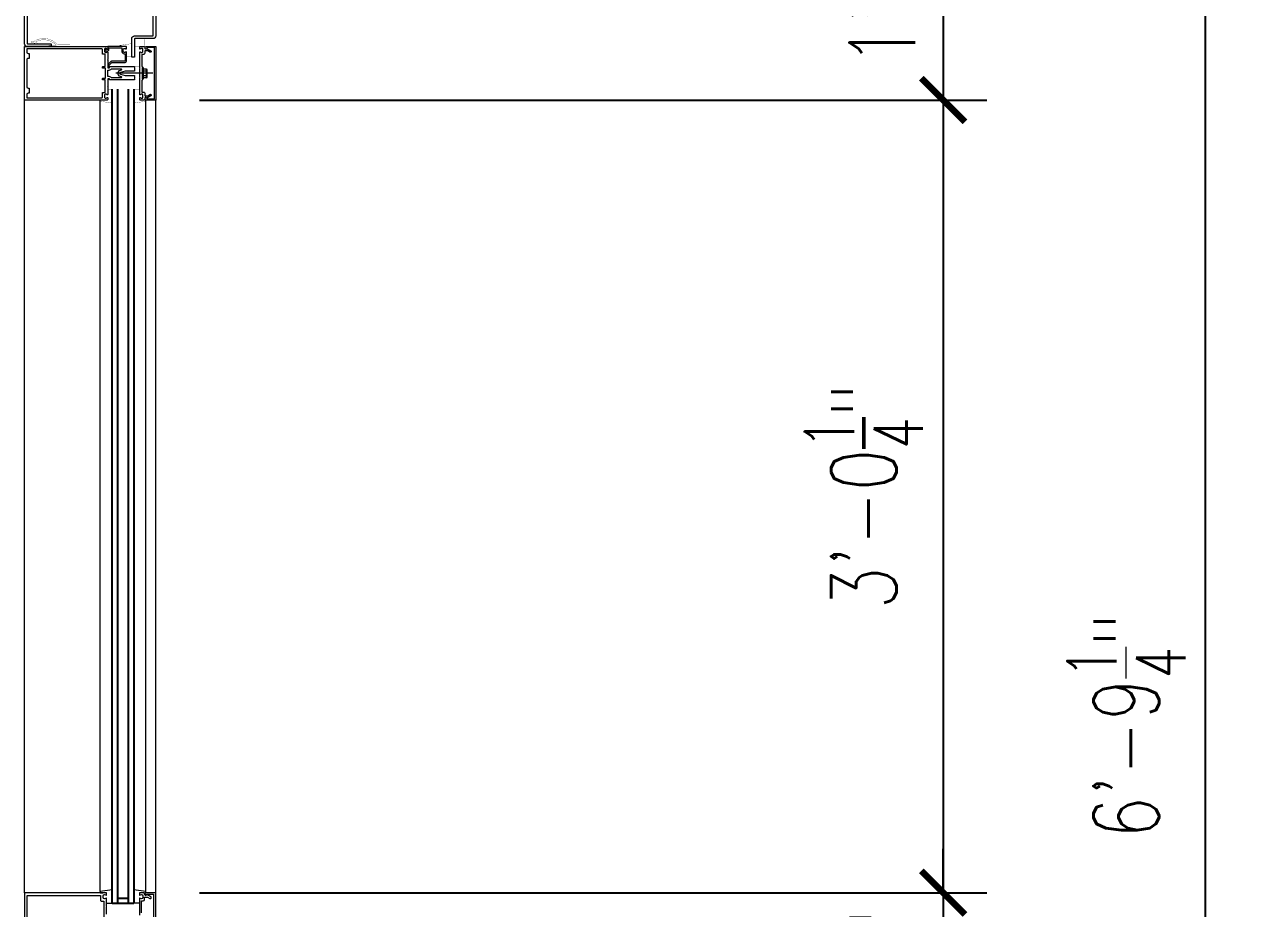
# Model space of a CAD drawing. Header units: inches. Extents: x 3850 to 5846, y -3 to 909.
# Drawn here: x 5740.9 to 5797.1, y 761.3 to 801.7 of the extents above; entities that cross this region are included whole.
import ezdxf

# ---------------------------------------------------------------- set-up
doc = ezdxf.new("R2010")
doc.units = ezdxf.units.IN
doc.header["$LTSCALE"] = 0.5
doc.header["$MEASUREMENT"] = 0
doc.layers.get('0').update_dxf_attribs({"lineweight": 18})
doc.layers.get('Defpoints').update_dxf_attribs({"color": 140, "lineweight": 18})
for name, color, linetype, lineweight in [('A-Anno-Dims', 211, 'Continuous', 18), ('A-Detl-Fine', 90, 'Continuous', 18), ('A-Detl-Medm', 31, 'Continuous', 25), ('A-Detl-Thin', 150, 'Continuous', 18), ('A-Detl-Wide', 213, 'Continuous', 50)]:
    doc.layers.add(name, color=color, linetype=linetype, lineweight=lineweight)
doc.styles.add('Arch-Dim', font='romans.shx', dxfattribs={"width": 0.75})
doc.dimstyles.new('Aec-Arch-I-96', dxfattribs={"dimscale": 96, "dimtxt": 0.09375, "dimasz": 0.0625, "dimexe": 0.0625, "dimexo": 0.0625, "dimgap": 0.03125, "dimtad": 1, "dimdec": 4, "dimzin": 3, "dimdsep": 46, "dimlunit": 4, "dimtxsty": 'Arch-Dim', "dimblk": 'ARCHTICK', "dimcen": 0.09375, "dimazin": 2, "dimtfac": 0.75, "dimtdec": 4, "dimtix": 1, "dimtmove": 2, "dimatfit": 2, "dimfxl": 1, "dimtolj": 1, "dimtzin": 0, "dimarcsym": 0})

# ---------------------------------------------------------------- blocks, each defined once
blk = doc.blocks.new('_ArchTick')
at = {"color": 0, "linetype": 'ByBlock', "const_width": 0.15}
blk.add_lwpolyline([(-0.5, -0.5), (0.5, 0.5)], dxfattribs=at)
blk = doc.blocks.new('*D240')
at = {"layer": 'A-Anno-Dims', "color": 0, "lineweight": -2, "transparency": 16777216}
for p, q in [((5748.92, 810.25), (5796.92, 810.25)), ((5794.92, 729.004), (5794.92, 810.25)), ((5748.92, 729.004), (5796.92, 729.004))]:
    blk.add_line(p, q, dxfattribs=at)
at = {"layer": 'Defpoints', "color": 0, "transparency": 16777216}
for p in [(5746.92, 810.25), (5794.92, 810.25), (5746.92, 729.004)]:
    blk.add_point(p, dxfattribs=at)
at = {"layer": 'A-Anno-Dims', "color": 0, "lineweight": -2, "transparency": 16777216, "xscale": 2, "yscale": 2, "zscale": 2}
for p, rotation in [((5794.92, 810.25), 90), ((5794.92, 729.004), 270)]:
    blk.add_blockref('_ArchTick', p, dxfattribs=dict(at, rotation=rotation))
at = {"layer": 'A-Anno-Dims', "color": 0, "transparency": 16777216, "insert": (5791.295, 769.627), "char_height": 3, "attachment_point": 5, "rotation": 90, "style": 'Arch-Dim'}
blk.add_mtext('\\A1;6\'-9{\\H0.750000x;\\S1/4;}"', dxfattribs=at)
blk = doc.blocks.new('*D241')
at = {"layer": 'A-Anno-Dims', "color": 0, "lineweight": -2, "transparency": 16777216}
for p, q in [((5748.92, 810.25), (5808.921, 810.25)), ((5806.921, 57), (5806.921, 810.25)), ((5748.92, 57), (5808.921, 57))]:
    blk.add_line(p, q, dxfattribs=at)
at = {"layer": 'Defpoints', "color": 0, "transparency": 16777216}
for p in [(5746.92, 810.25), (5806.921, 810.25), (5746.92, 57)]:
    blk.add_point(p, dxfattribs=at)
at = {"layer": 'A-Anno-Dims', "color": 0, "lineweight": -2, "transparency": 16777216, "xscale": 2, "yscale": 2, "zscale": 2}
for p, rotation in [((5806.921, 810.25), 90), ((5806.921, 57), 270)]:
    blk.add_blockref('_ArchTick', p, dxfattribs=dict(at, rotation=rotation))
at = {"layer": 'A-Anno-Dims', "color": 0, "transparency": 16777216, "insert": (5803.296, 433.625), "char_height": 3, "attachment_point": 5, "rotation": 90, "style": 'Arch-Dim'}
blk.add_mtext('\\A1;62\'-9{\\H0.750000x;\\S1/4;}"', dxfattribs=at)
blk = doc.blocks.new('*D242')
at = {"layer": 'A-Detl-Wide', "color": 0, "lineweight": -2, "transparency": 16777216}
for p, q in [((5748.92, 810.25), (5784.92, 810.25)), ((5782.92, 810.25), (5782.92, 798.25)), ((5748.92, 798.25), (5784.92, 798.25))]:
    blk.add_line(p, q, dxfattribs=at)
at = {"layer": 'Defpoints', "color": 0, "transparency": 16777216}
for p in [(5746.92, 810.25), (5746.92, 798.25), (5782.92, 798.25)]:
    blk.add_point(p, dxfattribs=at)
at = {"layer": 'A-Detl-Wide', "color": 0, "lineweight": -2, "transparency": 16777216, "xscale": 2, "yscale": 2, "zscale": 2}
for p, rotation in [((5782.92, 810.25), 90), ((5782.92, 798.25), 270)]:
    blk.add_blockref('_ArchTick', p, dxfattribs=dict(at, rotation=rotation))
at = {"layer": 'A-Detl-Wide', "color": 0, "transparency": 16777216, "insert": (5780.134, 804.25), "char_height": 3, "attachment_point": 5, "rotation": 90, "style": 'Arch-Dim'}
blk.add_mtext('\\A1;1\'-0"', dxfattribs=at)
blk = doc.blocks.new('*D243')
at = {"layer": 'A-Detl-Wide', "color": 0, "lineweight": -2, "transparency": 16777216}
for p, q in [((5748.92, 798.25), (5784.92, 798.25)), ((5782.92, 798.25), (5782.92, 762)), ((5748.92, 762), (5784.92, 762))]:
    blk.add_line(p, q, dxfattribs=at)
at = {"layer": 'Defpoints', "color": 0, "transparency": 16777216}
for p in [(5746.92, 798.25), (5746.92, 762), (5782.92, 762)]:
    blk.add_point(p, dxfattribs=at)
at = {"layer": 'A-Detl-Wide', "color": 0, "lineweight": -2, "transparency": 16777216, "xscale": 2, "yscale": 2, "zscale": 2}
for p, rotation in [((5782.92, 798.25), 90), ((5782.92, 762), 270)]:
    blk.add_blockref('_ArchTick', p, dxfattribs=dict(at, rotation=rotation))
at = {"layer": 'A-Detl-Wide', "color": 0, "transparency": 16777216, "insert": (5779.295, 780.125), "char_height": 3, "attachment_point": 5, "rotation": 90, "style": 'Arch-Dim'}
blk.add_mtext('\\A1;3\'-0{\\H0.750000x;\\S1/4;}"', dxfattribs=at)
blk = doc.blocks.new('*D244')
at = {"layer": 'A-Detl-Wide', "color": 0, "lineweight": -2, "transparency": 16777216}
for p, q in [((5782.92, 762), (5782.92, 764)), ((5748.92, 762), (5784.92, 762)), ((5782.92, 762), (5782.92, 757)), ((5748.92, 757), (5784.92, 757)), ((5782.92, 757), (5782.92, 755))]:
    blk.add_line(p, q, dxfattribs=at)
at = {"layer": 'Defpoints', "color": 0, "transparency": 16777216}
for p in [(5746.92, 762), (5746.92, 757), (5782.92, 757)]:
    blk.add_point(p, dxfattribs=at)
at = {"layer": 'A-Detl-Wide', "color": 0, "lineweight": -2, "transparency": 16777216, "xscale": 2, "yscale": 2, "zscale": 2}
for p, rotation in [((5782.92, 762), 270), ((5782.92, 757), 90)]:
    blk.add_blockref('_ArchTick', p, dxfattribs=dict(at, rotation=rotation))
at = {"layer": 'A-Detl-Wide', "color": 0, "transparency": 16777216, "insert": (5780.134, 759.5), "char_height": 3, "attachment_point": 5, "rotation": 90, "style": 'Arch-Dim'}
blk.add_mtext('\\A1;5"', dxfattribs=at)

msp = doc.modelspace()

# ---------------------------------------------------------------- linework, layer by layer
at = {"layer": 'A-Detl-Fine'}
for p, q in [((5745.29302, 800.75205), (5745.29302, 800.69341)), ((5746.35572, 799.71471), (5746.31572, 799.71471)), ((5746.31572, 799.21471), (5746.31572, 799.71471)), ((5746.35572, 799.21471), (5746.35572, 799.71471)), ((5746.4954, 799.66763), (5746.35572, 799.66763)), ((5746.4954, 799.56617), (5746.35572, 799.56617)), ((5746.49933, 799.27812), (5746.49933, 799.65131)), ((5746.51803, 799.65131), (5746.49933, 799.65131)), ((5746.53033, 799.31253), (5746.53033, 799.6169)), ((5746.78144, 799.47152), (5745.08763, 799.47152)), ((5746.35572, 799.21471), (5746.31572, 799.21471)), ((5746.4954, 799.36325), (5746.35572, 799.36325)), ((5746.4954, 799.2618), (5746.35572, 799.2618)), ((5746.51803, 799.27812), (5746.49933, 799.27812)), ((5744.38011, 798.19097), (5744.38011, 798.24998)), ((5744.38011, 762.06037), (5744.38011, 798.19097)), ((5746.45962, 798.18918), (5746.45962, 798.24998)), ((5746.45962, 762.06037), (5746.45962, 798.18918)), ((5746.45962, 762.05998), (5745.91962, 762.13652)), ((5746.45962, 761.99998), (5746.45962, 762.05998)), ((5744.67011, 761.51998), (5744.92011, 761.51998)), ((5746.16962, 761.51998), (5745.91962, 761.51998))]:
    msp.add_line(p, q, dxfattribs=at)
at = {"layer": 'A-Detl-Fine', "const_width": 0.01111}
for points in [[(5741.25198, 800.93988), (5741.2367, 800.93573), (5741.22582, 800.92485), (5741.22167, 800.90958)], [(5741.22167, 800.90958), (5741.22448, 800.89685), (5741.23216, 800.88664), (5741.24357, 800.88045)], [(5741.24356, 800.88045), (5741.50854, 800.81467)], [(5741.25813, 800.93928), (5741.25614, 800.93959), (5741.25405, 800.9398), (5741.25198, 800.93988)], [(5741.33109, 800.92115), (5741.25817, 800.93926)], [(5741.79666, 801.06563), (5741.72636, 801.06234), (5741.65629, 801.0527), (5741.58705, 801.03706), (5741.51928, 801.01573), (5741.45359, 800.98907), (5741.39059, 800.95741), (5741.33091, 800.92108)], [(5741.79666, 801.00504), (5741.71826, 801.00083), (5741.6407, 800.98848), (5741.56486, 800.96841), (5741.49159, 800.94106), (5741.42175, 800.90685)], [(5741.51688, 800.83167), (5741.42269, 800.90694)], [(5741.50854, 800.81469), (5741.50936, 800.81452), (5741.51022, 800.8144), (5741.51107, 800.81435)], [(5741.51107, 800.81435), (5741.51592, 800.81567), (5741.51938, 800.81913), (5741.5207, 800.82398)], [(5741.5207, 800.82398), (5741.52023, 800.82691), (5741.51891, 800.82954), (5741.51687, 800.83165)], [(5742.41018, 800.7926), (5742.36635, 800.83733), (5742.31917, 800.87856), (5742.26897, 800.91612), (5742.21607, 800.94986), (5742.16077, 800.97962), (5742.1034, 801.00524), (5742.04429, 801.02655), (5741.98373, 801.04341), (5741.92207, 801.05565), (5741.8596, 801.0631), (5741.79666, 801.06563)], [(5742.362, 800.7551), (5742.31725, 800.80042), (5742.26892, 800.84165), (5742.21739, 800.87864), (5742.163, 800.91121), (5742.10611, 800.93921), (5742.04708, 800.96248), (5741.98626, 800.98086), (5741.92401, 800.99419), (5741.86069, 801.0023), (5741.79666, 801.00504)], [(5742.3622, 800.75362), (5742.01939, 800.75362)], [(5742.01939, 800.75362), (5742.01939, 800.72332)], [(5742.04969, 800.69304), (5742.03443, 800.69718), (5742.02355, 800.70806), (5742.01941, 800.72332)], [(5742.04969, 800.69304), (5742.99661, 800.69304)], [(5742.99661, 800.79077), (5742.41027, 800.79077)], [(5742.99661, 800.69304), (5742.99661, 800.79077)], [(5745.82072, 800.82685), (5745.29302, 800.75205)], [(5745.29302, 800.69341), (5745.40601, 800.69341)], [(5745.94286, 800.69267), (5746.18718, 800.69267)], [(5746.40817, 801.05846), (5746.39445, 800.99731), (5746.38622, 800.93495), (5746.38348, 800.87198)], [(5746.38348, 800.87198), (5746.38622, 800.80901), (5746.39445, 800.74665), (5746.40817, 800.6855)], [(5745.57641, 800.22435), (5745.82072, 800.22435)], [(5746.18718, 800.34085), (5745.94286, 800.34085)], [(5746.18693, 799.77739), (5745.94264, 799.77739)], [(5745.94264, 799.16565), (5746.18693, 799.16565)], [(5744.72135, 798.71867), (5744.96566, 798.71867)], [(5746.18671, 798.71867), (5745.94239, 798.71867)], [(5744.90781, 798.11619), (5744.38011, 798.19097)], [(5745.93191, 798.1144), (5746.45962, 798.18918)]]:
    msp.add_lwpolyline(points, dxfattribs=at)
at = {"layer": 'A-Detl-Fine', "linetype": 'Continuous', "const_width": 0.01111}
for points in [[(5745.94264, 799.77739), (5745.94264, 799.7163)], [(5745.94264, 799.22672), (5745.94264, 799.16565)]]:
    msp.add_lwpolyline(points, dxfattribs=at)
at = {"layer": 'A-Detl-Fine'}
msp.add_lwpolyline([(5744.92011, 762.13652), (5744.38011, 762.05998), (5744.38011, 761.99998), (5744.49574, 761.99998)], dxfattribs=at)
for centre, radius, start, end in [((5746.47602, 799.6169), 0.05431, 290.9107, 69.0893), ((5746.36548, 799.46471), 0.16485, 322.0123, 37.9877), ((5746.47602, 799.31253), 0.05431, 290.9107, 69.0893)]:
    msp.add_arc(centre, radius, start, end, dxfattribs=at)
at = {"layer": 'A-Detl-Medm', "linetype": 'Continuous'}
for p, q in [((5744.91986, 761.49959), (5744.91986, 798.73859)), ((5745.16986, 798.73859), (5745.16986, 761.49959)), ((5745.66986, 761.49959), (5745.66986, 798.73859)), ((5745.91986, 798.73859), (5745.91986, 761.49959)), ((5745.16986, 761.49959), (5744.91986, 761.49959)), ((5745.16986, 761.74959), (5745.66986, 761.74959)), ((5745.66986, 761.49959), (5745.16986, 761.49959)), ((5745.91986, 761.49959), (5745.66986, 761.49959))]:
    msp.add_line(p, q, dxfattribs=at)
at = {"layer": 'A-Detl-Medm', "linetype": 'Continuous', "const_width": 0.01111}
for points in [[(5744.96542, 798.73859), (5745.94264, 798.73859)], [(5745.20971, 798.4943), (5745.69832, 798.4943)]]:
    msp.add_lwpolyline(points, dxfattribs=at)
at = {"layer": 'A-Detl-Thin'}
for p, q in [((5740.92001, 798.24998), (5740.92001, 800.69304)), ((5740.92001, 800.69304), (5744.70157, 800.69304)), ((5744.70157, 800.69304), (5744.70157, 800.693)), ((5744.70157, 800.693), (5744.71142, 800.69034)), ((5744.71142, 800.69034), (5744.71842, 800.68334)), ((5744.7308, 800.69035), (5744.72379, 800.68334)), ((5744.74064, 800.69302), (5744.7308, 800.69035)), ((5745.55664, 800.69304), (5744.74064, 800.69304)), ((5744.74064, 800.69304), (5744.74064, 800.69302)), ((5745.55664, 800.693), (5745.55664, 800.69304)), ((5745.56649, 800.69035), (5745.55664, 800.693)), ((5745.57349, 800.68334), (5745.56649, 800.69035)), ((5746.43539, 800.66397), (5746.45641, 800.68499)), ((5746.45641, 800.68499), (5746.48598, 800.693)), ((5746.48598, 800.693), (5746.48598, 800.69304)), ((5746.48598, 800.69304), (5746.91986, 800.69304)), ((5746.91986, 800.69304), (5746.91986, 798.24998)), ((5744.4475, 800.59531), (5741.01774, 800.59531)), ((5741.01774, 800.59531), (5741.01774, 800.43896)), ((5741.01774, 800.43896), (5741.01778, 800.43896)), ((5741.01778, 800.43896), (5741.02576, 800.40938)), ((5741.02576, 800.12163), (5741.01778, 800.09205)), ((5741.02576, 800.40938), (5741.0468, 800.38834)), ((5741.0468, 800.14267), (5741.02576, 800.12163)), ((5741.0468, 800.38834), (5741.07638, 800.38034)), ((5741.07638, 800.15067), (5741.0468, 800.14267)), ((5741.07638, 800.38034), (5741.07638, 800.38032)), ((5741.07638, 800.38032), (5741.13502, 800.38032)), ((5741.13502, 800.15069), (5741.07638, 800.15069)), ((5741.07638, 800.15069), (5741.07638, 800.15067)), ((5741.13502, 800.38032), (5741.13502, 800.15069)), ((5744.4475, 800.59529), (5744.4475, 800.59531)), ((5744.4623, 800.59129), (5744.4475, 800.59529)), ((5744.47281, 800.58078), (5744.4623, 800.59129)), ((5744.47679, 800.566), (5744.47281, 800.58078)), ((5744.47681, 800.566), (5744.47679, 800.566)), ((5744.47681, 800.36568), (5744.47681, 800.566)), ((5744.47684, 800.36568), (5744.47681, 800.36568)), ((5744.47951, 800.35583), (5744.47684, 800.36568)), ((5744.4865, 800.34883), (5744.47951, 800.35583)), ((5744.49635, 800.34615), (5744.4865, 800.34883)), ((5744.49635, 800.34613), (5744.49635, 800.34615)), ((5744.59896, 800.34613), (5744.49635, 800.34613)), ((5744.57455, 800.56015), (5744.57453, 800.56015)), ((5744.57453, 800.56015), (5744.57453, 800.47414)), ((5744.57453, 800.47414), (5744.57455, 800.47414)), ((5744.5812, 800.5848), (5744.57455, 800.56015)), ((5744.57455, 800.47414), (5744.5812, 800.44948)), ((5744.59873, 800.60234), (5744.5812, 800.5848)), ((5744.5812, 800.44948), (5744.59873, 800.43195)), ((5744.60426, 800.55203), (5744.59403, 800.53079)), ((5744.59403, 800.53079), (5744.60178, 800.50994)), ((5744.62339, 800.609), (5744.59873, 800.60234)), ((5744.59873, 800.43195), (5744.62339, 800.42529)), ((5744.59896, 799.77739), (5744.59896, 800.34613)), ((5744.60178, 800.50994), (5744.62339, 800.50054)), ((5744.64802, 800.58981), (5744.60424, 800.55204)), ((5744.60424, 800.55204), (5744.60426, 800.55203)), ((5744.63366, 800.609), (5744.62339, 800.609)), ((5744.62339, 800.50054), (5744.72112, 800.50054)), ((5744.62339, 800.42529), (5744.63366, 800.42529)), ((5744.63368, 800.60898), (5744.63366, 800.609)), ((5744.63366, 800.4253), (5744.65656, 800.42832)), ((5744.63366, 800.42529), (5744.63366, 800.4253)), ((5744.6566, 800.60595), (5744.63368, 800.60898)), ((5744.64804, 800.58977), (5744.64802, 800.58981)), ((5744.65853, 800.59333), (5744.64804, 800.58977)), ((5744.65656, 800.42832), (5744.67772, 800.43712)), ((5744.67777, 800.59714), (5744.6566, 800.60595)), ((5744.66807, 800.58896), (5744.65853, 800.59333)), ((5744.67223, 800.5787), (5744.66807, 800.58896)), ((5744.67224, 800.5787), (5744.67223, 800.5787)), ((5744.67224, 800.55915), (5744.67224, 800.5787)), ((5744.72112, 800.55915), (5744.67224, 800.55915)), ((5744.67772, 800.43712), (5744.69602, 800.45123)), ((5744.69607, 800.583), (5744.67777, 800.59714)), ((5744.69602, 800.45123), (5744.69607, 800.45123)), ((5744.70666, 800.5787), (5744.69607, 800.58306)), ((5744.69607, 800.58306), (5744.69607, 800.583)), ((5744.69607, 800.45123), (5744.70666, 800.45558)), ((5744.71665, 800.58283), (5744.70666, 800.5787)), ((5744.70666, 800.45558), (5744.71665, 800.45146)), ((5744.72108, 800.59336), (5744.71665, 800.58283)), ((5744.71665, 800.45146), (5744.72108, 800.44092)), ((5744.71842, 800.68334), (5744.72108, 800.67349)), ((5744.72108, 800.67349), (5744.72112, 800.67349)), ((5744.72112, 800.59336), (5744.72108, 800.59336)), ((5744.72108, 800.44092), (5744.72112, 800.44092)), ((5744.72379, 800.68334), (5744.72112, 800.67349)), ((5744.72112, 800.67349), (5744.72112, 800.59336)), ((5744.72112, 800.67349), (5744.72112, 800.55915)), ((5744.72112, 800.50055), (5744.7507, 800.50853)), ((5744.72112, 800.50054), (5744.72112, 800.50055)), ((5744.72112, 800.44092), (5744.72112, 800.09693)), ((5744.7507, 800.50853), (5744.77173, 800.52956)), ((5744.77173, 800.52956), (5744.77972, 800.55913)), ((5744.77972, 800.55913), (5744.77974, 800.55915)), ((5744.77974, 800.55915), (5744.77974, 800.6344)), ((5744.77974, 800.6344), (5745.37096, 800.6344)), ((5745.37096, 800.6344), (5745.37096, 800.47414)), ((5745.37096, 800.47414), (5745.37098, 800.47414)), ((5745.37098, 800.47414), (5745.38563, 800.41989)), ((5745.38563, 800.41989), (5745.4242, 800.38132)), ((5745.4242, 800.38132), (5745.47846, 800.36667)), ((5745.4296, 800.47414), (5745.4296, 800.56015)), ((5745.4296, 800.56015), (5745.42962, 800.56015)), ((5745.42962, 800.47414), (5745.4296, 800.47414)), ((5745.42962, 800.56015), (5745.43629, 800.58479)), ((5745.43629, 800.4495), (5745.42962, 800.47414)), ((5745.43629, 800.58479), (5745.45381, 800.6023)), ((5745.45381, 800.43198), (5745.43629, 800.4495)), ((5745.45381, 800.6023), (5745.47846, 800.60898)), ((5745.47846, 800.4253), (5745.45381, 800.43198)), ((5745.47846, 800.60898), (5745.47846, 800.609)), ((5745.47846, 800.609), (5745.48872, 800.609)), ((5745.47846, 800.42529), (5745.47846, 800.4253)), ((5745.48872, 800.42529), (5745.47846, 800.42529)), ((5745.47846, 800.36667), (5745.47846, 800.36665)), ((5745.47846, 800.36665), (5745.51755, 800.36665)), ((5745.48872, 800.609), (5745.48874, 800.60898)), ((5745.51162, 800.42834), (5745.48872, 800.4253)), ((5745.48872, 800.4253), (5745.48872, 800.42529)), ((5745.48874, 800.60898), (5745.51166, 800.60593)), ((5745.53278, 800.43714), (5745.51162, 800.42834)), ((5745.51166, 800.60593), (5745.53282, 800.59711)), ((5745.51755, 800.36665), (5745.51755, 800.02657)), ((5745.5511, 800.45125), (5745.53278, 800.43714)), ((5745.53282, 800.59711), (5745.55114, 800.583)), ((5745.55114, 800.45123), (5745.5511, 800.45125)), ((5745.55114, 800.583), (5745.55114, 800.58306)), ((5745.55114, 800.58306), (5745.56172, 800.5787)), ((5745.56172, 800.45559), (5745.55114, 800.45123)), ((5745.56172, 800.5787), (5745.57172, 800.58283)), ((5745.57172, 800.45146), (5745.56172, 800.45559)), ((5745.57172, 800.58283), (5745.57614, 800.59336)), ((5745.57614, 800.44092), (5745.57172, 800.45146)), ((5745.57614, 800.67349), (5745.57349, 800.68334)), ((5745.57618, 800.67349), (5745.57614, 800.67349)), ((5745.57614, 800.59336), (5745.57618, 800.59336)), ((5745.57618, 800.44092), (5745.57614, 800.44092)), ((5745.57618, 800.59336), (5745.57618, 800.67349)), ((5745.57618, 800.02657), (5745.57618, 800.44092)), ((5746.42734, 800.61485), (5746.42734, 800.6344)), ((5746.42734, 800.6344), (5746.42738, 800.6344)), ((5746.42738, 800.61485), (5746.42734, 800.61485)), ((5746.42738, 800.6344), (5746.43539, 800.66397)), ((5746.43271, 800.59515), (5746.42738, 800.61485)), ((5746.44672, 800.58114), (5746.43271, 800.59515)), ((5746.46643, 800.5758), (5746.44672, 800.58114)), ((5746.48614, 800.58113), (5746.46643, 800.5758)), ((5746.50015, 800.59514), (5746.48614, 800.58113)), ((5746.50549, 800.61485), (5746.50015, 800.59514)), ((5746.5055, 800.61485), (5746.50549, 800.61485)), ((5746.86122, 800.64418), (5746.5055, 800.64418)), ((5746.5055, 800.64418), (5746.5055, 800.61485)), ((5746.86122, 798.29886), (5746.86122, 800.64418)), ((5741.01778, 800.09205), (5741.01774, 800.09205)), ((5741.01774, 800.09205), (5741.01774, 798.85099)), ((5744.47681, 799.71875), (5744.47681, 799.75784)), ((5744.47681, 799.75784), (5744.47682, 799.75784)), ((5744.47684, 799.71875), (5744.47681, 799.71875)), ((5744.47682, 799.75784), (5744.4795, 799.76769)), ((5744.47951, 799.7089), (5744.47684, 799.71875)), ((5744.4795, 799.76769), (5744.4865, 799.77469)), ((5744.4865, 799.7019), (5744.47951, 799.7089)), ((5744.4865, 799.77469), (5744.49635, 799.77735)), ((5744.49635, 799.69922), (5744.4865, 799.7019)), ((5744.49635, 799.77735), (5744.49635, 799.77739)), ((5744.49635, 799.77739), (5744.59896, 799.77739)), ((5744.49635, 799.69921), (5744.49635, 799.69922)), ((5744.62339, 799.69921), (5744.49635, 799.69921)), ((5744.62339, 799.24382), (5744.62339, 799.69921)), ((5744.72112, 800.09693), (5744.70646, 800.08227)), ((5744.70646, 800.08227), (5744.72112, 800.06762)), ((5744.72112, 800.06762), (5744.72112, 799.72852)), ((5744.72112, 799.72852), (5744.72245, 799.72359)), ((5744.72112, 799.322), (5744.72112, 799.62102)), ((5744.72112, 799.62102), (5744.78561, 799.62102)), ((5744.72245, 799.72359), (5744.72596, 799.72009)), ((5744.72596, 799.72009), (5744.73088, 799.71875)), ((5744.72894, 799.84579), (5744.72892, 799.84579)), ((5744.72892, 799.84579), (5744.72892, 799.7383)), ((5744.72892, 799.7383), (5744.72894, 799.7383)), ((5744.73094, 799.861), (5744.72894, 799.84579)), ((5744.72894, 799.7383), (5744.73161, 799.72845)), ((5744.73088, 799.71875), (5744.78561, 799.71875)), ((5744.73677, 799.87506), (5744.73094, 799.861)), ((5744.73161, 799.72845), (5744.73861, 799.72144)), ((5744.74611, 799.88724), (5744.73677, 799.87506)), ((5744.73861, 799.72144), (5744.74846, 799.71877)), ((5744.86825, 800.0094), (5744.74611, 799.88726)), ((5744.74611, 799.88726), (5744.74611, 799.88724)), ((5744.74846, 799.71877), (5744.74846, 799.71875)), ((5744.74846, 799.71875), (5744.76801, 799.71875)), ((5744.76801, 799.71879), (5744.77786, 799.72145)), ((5744.76801, 799.71875), (5744.76801, 799.71879)), ((5744.77786, 799.72145), (5744.78486, 799.72845)), ((5744.78486, 799.72845), (5744.78752, 799.7383)), ((5744.78559, 799.62104), (5744.82429, 799.62821)), ((5744.78561, 799.62102), (5744.78559, 799.62104)), ((5744.78561, 799.71877), (5744.79054, 799.72009)), ((5744.78561, 799.71875), (5744.78561, 799.71877)), ((5744.78752, 799.7383), (5744.78756, 799.7383)), ((5744.78756, 799.84579), (5744.90972, 799.96795)), ((5744.78756, 799.7383), (5744.78756, 799.84579)), ((5744.79054, 799.72009), (5744.79404, 799.72359)), ((5744.79404, 799.72359), (5744.79536, 799.72852)), ((5744.79536, 799.72852), (5744.79538, 799.72852)), ((5744.79538, 799.72852), (5744.79538, 799.76761)), ((5744.79538, 799.76761), (5744.79539, 799.76761)), ((5744.79539, 799.76761), (5744.79674, 799.77253)), ((5744.79674, 799.77253), (5744.80024, 799.77603)), ((5744.80024, 799.77603), (5744.80516, 799.77735)), ((5744.80516, 799.77735), (5744.80516, 799.77739)), ((5744.80516, 799.77739), (5745.94264, 799.77739)), ((5744.82429, 799.62821), (5744.85734, 799.64843)), ((5744.85734, 799.64843), (5744.88134, 799.67962)), ((5744.86827, 800.0094), (5744.86825, 800.0094)), ((5744.88045, 800.01874), (5744.86827, 800.0094)), ((5744.89451, 800.02456), (5744.88045, 800.01874)), ((5744.88134, 799.67962), (5744.88136, 799.67966)), ((5744.88136, 799.67966), (5745.3343, 799.67966)), ((5744.90972, 800.02657), (5744.89451, 800.02456)), ((5745.51755, 800.02657), (5744.90972, 800.02657)), ((5744.90972, 799.96795), (5745.51755, 799.96795)), ((5745.23325, 799.58187), (5745.19942, 799.5433)), ((5745.284, 799.60651), (5745.23325, 799.58187)), ((5745.34188, 799.62203), (5745.28399, 799.60651)), ((5745.28399, 799.60651), (5745.284, 799.60651)), ((5745.52243, 799.56923), (5745.30929, 799.51213)), ((5745.3343, 799.67966), (5745.3343, 799.67964)), ((5745.3343, 799.67964), (5745.35885, 799.66667)), ((5745.36223, 799.64092), (5745.34188, 799.62205)), ((5745.34188, 799.62205), (5745.34188, 799.62203)), ((5745.35885, 799.66667), (5745.36223, 799.64092)), ((5745.51755, 799.96797), (5745.54712, 799.97595)), ((5745.51755, 799.96795), (5745.51755, 799.96797)), ((5745.94264, 799.56923), (5745.52243, 799.56923)), ((5745.54712, 799.97595), (5745.56815, 799.99697)), ((5745.56815, 799.99697), (5745.57614, 800.02655)), ((5745.57614, 800.02655), (5745.57618, 800.02657)), ((5745.94264, 799.77739), (5745.94264, 799.7383)), ((5745.94264, 799.7383), (5745.9573, 799.72363)), ((5745.9573, 799.72363), (5745.94264, 799.70897)), ((5745.94264, 799.70897), (5745.94264, 799.63765)), ((5745.94264, 799.63765), (5745.9573, 799.62299)), ((5745.9573, 799.62299), (5745.94264, 799.60832)), ((5745.94264, 799.60832), (5745.94264, 799.56923)), ((5744.47681, 799.18519), (5744.47681, 799.22429)), ((5744.47681, 799.22429), (5744.47682, 799.22429)), ((5744.47684, 799.18519), (5744.47681, 799.18519)), ((5744.47682, 799.22429), (5744.4795, 799.23413)), ((5744.47951, 799.17535), (5744.47684, 799.18519)), ((5744.4795, 799.23413), (5744.4865, 799.24113)), ((5744.4865, 799.16834), (5744.47951, 799.17535)), ((5744.4865, 799.24113), (5744.49635, 799.24379)), ((5744.49635, 799.16567), (5744.4865, 799.16834)), ((5744.49635, 799.24379), (5744.49635, 799.24382)), ((5744.49635, 799.24382), (5744.62339, 799.24382)), ((5744.49635, 799.16565), (5744.49635, 799.16567)), ((5744.59896, 799.16565), (5744.49635, 799.16565)), ((5744.59896, 798.59691), (5744.59896, 799.16565)), ((5744.78561, 799.322), (5744.72112, 799.322)), ((5744.72245, 799.21943), (5744.72112, 799.2145)), ((5744.72112, 799.2145), (5744.72112, 798.87541)), ((5744.72596, 799.22293), (5744.72245, 799.21943)), ((5744.73088, 799.22427), (5744.72596, 799.22293)), ((5744.78561, 799.22429), (5744.73088, 799.22429)), ((5744.73088, 799.22429), (5744.73088, 799.22427)), ((5744.78565, 799.32198), (5744.78561, 799.322)), ((5744.78561, 799.22425), (5744.78561, 799.22429)), ((5744.79054, 799.22293), (5744.78561, 799.22425)), ((5744.82434, 799.31478), (5744.78565, 799.32198)), ((5744.79404, 799.21943), (5744.79054, 799.22293)), ((5744.79536, 799.2145), (5744.79404, 799.21943)), ((5744.79538, 799.2145), (5744.79536, 799.2145)), ((5744.79538, 799.17541), (5744.79538, 799.2145)), ((5744.79539, 799.17541), (5744.79538, 799.17541)), ((5744.79674, 799.17049), (5744.79539, 799.17541)), ((5744.80024, 799.16699), (5744.79674, 799.17049)), ((5744.80516, 799.16565), (5744.80024, 799.16699)), ((5745.94264, 799.16565), (5744.80516, 799.16565)), ((5744.85738, 799.29454), (5744.82434, 799.31478)), ((5744.88136, 799.26332), (5744.85738, 799.29454)), ((5745.3343, 799.26336), (5744.88136, 799.26336)), ((5744.88136, 799.26336), (5744.88136, 799.26332)), ((5745.19942, 799.5433), (5745.18251, 799.49637)), ((5745.18251, 799.49637), (5745.18251, 799.44666)), ((5745.18251, 799.44666), (5745.19942, 799.39974)), ((5745.19942, 799.39974), (5745.23325, 799.36117)), ((5745.23325, 799.36117), (5745.284, 799.33653)), ((5745.30929, 799.51211), (5745.2816, 799.4886)), ((5745.2816, 799.4886), (5745.2816, 799.45444)), ((5745.2816, 799.45444), (5745.30929, 799.43093)), ((5745.284, 799.33653), (5745.28399, 799.33651)), ((5745.28399, 799.33651), (5745.34188, 799.32101)), ((5745.30929, 799.51213), (5745.30929, 799.51211)), ((5745.30929, 799.43093), (5745.30929, 799.43091)), ((5745.30929, 799.43091), (5745.52243, 799.37379)), ((5745.35884, 799.27636), (5745.3343, 799.2634)), ((5745.3343, 799.2634), (5745.3343, 799.26336)), ((5745.34188, 799.32101), (5745.34189, 799.32099)), ((5745.34189, 799.32099), (5745.36224, 799.3021)), ((5745.36224, 799.3021), (5745.35884, 799.27636)), ((5745.52243, 799.37379), (5745.94264, 799.37379)), ((5745.94264, 799.37379), (5745.94264, 799.3347)), ((5745.94264, 799.3347), (5745.9573, 799.32005)), ((5745.9573, 799.32005), (5745.94264, 799.30539)), ((5745.94264, 799.30539), (5745.94264, 799.23405)), ((5745.94264, 799.23405), (5745.9573, 799.21939)), ((5745.9573, 799.21939), (5745.94264, 799.20474)), ((5745.94264, 799.20474), (5745.94264, 799.16565)), ((5741.01774, 798.85099), (5741.01778, 798.85099)), ((5741.01778, 798.50406), (5741.01774, 798.50406)), ((5741.01774, 798.50406), (5741.01774, 798.34771)), ((5741.01778, 798.85099), (5741.02576, 798.82141)), ((5741.02576, 798.53364), (5741.01778, 798.50406)), ((5741.02576, 798.82141), (5741.0468, 798.80037)), ((5741.0468, 798.55468), (5741.02576, 798.53364)), ((5741.0468, 798.80037), (5741.07638, 798.79237)), ((5741.07638, 798.56268), (5741.0468, 798.55468)), ((5741.07638, 798.79237), (5741.07638, 798.79235)), ((5741.07638, 798.79235), (5741.13502, 798.79235)), ((5741.13502, 798.5627), (5741.07638, 798.5627)), ((5741.07638, 798.5627), (5741.07638, 798.56268)), ((5741.13502, 798.79235), (5741.13502, 798.5627)), ((5744.47681, 798.37702), (5744.47681, 798.57736)), ((5744.47681, 798.57736), (5744.47682, 798.57736)), ((5744.47682, 798.57736), (5744.4795, 798.58721)), ((5744.4795, 798.58721), (5744.4865, 798.59421)), ((5744.4865, 798.59421), (5744.49635, 798.59687)), ((5744.49635, 798.59687), (5744.49635, 798.59691)), ((5744.49635, 798.59691), (5744.59896, 798.59691)), ((5744.57455, 798.46888), (5744.57453, 798.46888)), ((5744.57453, 798.46888), (5744.57453, 798.38289)), ((5744.5812, 798.49354), (5744.57455, 798.46888)), ((5744.59873, 798.51107), (5744.5812, 798.49354)), ((5744.62339, 798.51773), (5744.59873, 798.51107)), ((5744.63366, 798.51775), (5744.62339, 798.51775)), ((5744.62339, 798.51775), (5744.62339, 798.51773)), ((5744.63368, 798.51773), (5744.63366, 798.51775)), ((5744.6566, 798.51471), (5744.63368, 798.51773)), ((5744.67777, 798.50589), (5744.6566, 798.51471)), ((5744.69607, 798.49175), (5744.67777, 798.50589)), ((5744.70666, 798.48746), (5744.69607, 798.49181)), ((5744.69607, 798.49181), (5744.69607, 798.49175)), ((5744.72112, 798.87541), (5744.70646, 798.86075)), ((5744.70646, 798.86075), (5744.72112, 798.84609)), ((5744.71665, 798.49158), (5744.70666, 798.48746)), ((5744.72108, 798.50211), (5744.71665, 798.49158)), ((5744.72112, 798.50211), (5744.72108, 798.50211)), ((5744.72112, 798.84609), (5744.72112, 798.50211)), ((5740.91986, 761.99998), (5740.92001, 798.24998)), ((5744.70157, 798.24998), (5740.92001, 798.24998)), ((5741.01774, 798.34771), (5744.4475, 798.34771)), ((5744.4475, 798.34773), (5744.46228, 798.35172)), ((5744.4475, 798.34771), (5744.4475, 798.34773)), ((5744.46228, 798.35172), (5744.4728, 798.36223)), ((5744.4728, 798.36223), (5744.47679, 798.37702)), ((5744.47679, 798.37702), (5744.47681, 798.37702)), ((5744.57453, 798.38289), (5744.57455, 798.38289)), ((5744.57455, 798.38289), (5744.5812, 798.35824)), ((5744.5812, 798.35824), (5744.59873, 798.3407)), ((5744.59873, 798.3407), (5744.62339, 798.33404)), ((5744.62339, 798.33404), (5744.63366, 798.33404)), ((5744.63366, 798.33406), (5744.65656, 798.33707)), ((5744.63366, 798.33404), (5744.63366, 798.33406)), ((5744.65656, 798.33707), (5744.67772, 798.34587)), ((5744.67772, 798.34587), (5744.69602, 798.35998)), ((5744.69602, 798.35998), (5744.69607, 798.35996)), ((5744.69607, 798.35996), (5744.70666, 798.36432)), ((5744.71142, 798.25268), (5744.70157, 798.25002)), ((5744.70157, 798.25002), (5744.70157, 798.24998)), ((5744.70666, 798.36432), (5744.71665, 798.36019)), ((5744.71842, 798.25968), (5744.71142, 798.25268)), ((5744.71665, 798.36019), (5744.72108, 798.34966)), ((5744.72108, 798.26953), (5744.71842, 798.25968)), ((5744.72108, 798.34966), (5744.72112, 798.34966)), ((5744.72112, 798.26953), (5744.72108, 798.26953)), ((5744.72112, 798.34966), (5744.72112, 798.26953)), ((5746.42734, 798.30862), (5746.42734, 798.32817)), ((5746.42734, 798.32817), (5746.42738, 798.32817)), ((5746.42736, 798.30862), (5746.42734, 798.30862)), ((5746.43538, 798.27905), (5746.42736, 798.30862)), ((5746.42738, 798.32817), (5746.43271, 798.34788)), ((5746.43271, 798.34788), (5746.44672, 798.36189)), ((5746.45641, 798.25803), (5746.43538, 798.27905)), ((5746.44672, 798.36189), (5746.46643, 798.36722)), ((5746.48598, 798.25002), (5746.45641, 798.25803)), ((5746.46643, 798.36722), (5746.48614, 798.36188)), ((5746.48598, 798.24998), (5746.48598, 798.25002)), ((5746.91986, 798.24998), (5746.48598, 798.24998)), ((5746.48614, 798.36188), (5746.50015, 798.34787)), ((5746.50015, 798.34787), (5746.50549, 798.32817)), ((5746.50549, 798.32817), (5746.5055, 798.32817)), ((5746.5055, 798.32817), (5746.5055, 798.29886)), ((5746.5055, 798.29886), (5746.86122, 798.29886)), ((5746.91986, 761.99998), (5746.91986, 798.24998))]:
    msp.add_line(p, q, dxfattribs=at)
for points in [[(5746.91984, 807.25853), (5746.91984, 801.18449, -0.41421356), (5746.79484, 801.05949), (5745.95826, 801.05949, 0.41421356), (5745.94264, 801.04387), (5745.94264, 800.20443), (5745.82048, 800.20443), (5745.82048, 801.05665, -0.41421356), (5745.94548, 801.18165), (5746.78206, 801.18165, 0.41421356), (5746.79768, 801.19728), (5746.79768, 807.24574, 0.41421356), (5746.78206, 807.26137), (5745.94548, 807.26137, -0.41421356), (5745.82048, 807.38637), (5745.82048, 808.23859), (5745.94264, 808.23859), (5745.94264, 807.39915, 0.41421356), (5745.95826, 807.38353), (5746.79484, 807.38353, -0.41421356)], [(5741.04501, 800.69304, -0.41421356), (5740.92001, 800.81804), (5740.92001, 807.62498, -0.41421356), (5741.04501, 807.74998), (5742.13592, 807.74998), (5742.13592, 807.62782), (5741.05779, 807.62782, 0.41421356), (5741.04217, 807.6122), (5741.04217, 800.83082, 0.41421356), (5741.05779, 800.8152), (5742.13592, 800.8152), (5742.13592, 800.69304)], [(5746.49586, 761.93798), (5746.81986, 761.93798), (5746.81986, 757.06198), (5746.49586, 757.06198), (5746.49586, 757.07998, 1), (5746.41586, 757.07998), (5746.41586, 757.05998, 0.41421356), (5746.47586, 756.99998), (5746.91986, 756.99998), (5746.91986, 761.99998), (5746.47586, 761.99998, 0.41421356), (5746.41586, 761.93998), (5746.41586, 761.91998, 1), (5746.49586, 761.91998)], [(5744.41486, 757.37998, 0.41421356), (5744.39486, 757.35998), (5744.39486, 757.15498, -0.41421356), (5744.36486, 757.12498), (5741.04486, 757.12498), (5741.04486, 761.87498), (5744.36486, 761.87498, -0.41421356), (5744.39486, 761.84498), (5744.39486, 761.63998, 0.41421356), (5744.41486, 761.61998), (5744.54486, 761.61998), (5744.54486, 757.37998)]]:
    msp.add_lwpolyline(points, format="xyb", close=True, dxfattribs=at)
msp.add_lwpolyline([(5746.65209, 798.50477), (5746.65211, 798.50475), (5746.67185, 798.50998), (5746.69099, 798.50484), (5746.70547, 798.49045), (5746.7107, 798.4707), (5746.70556, 798.45157), (5746.69116, 798.43708), (5746.69118, 798.43706), (5746.51272, 798.33404), (5746.5127, 798.334), (5746.4802, 798.36555), (5746.43832, 798.35868), (5746.41759, 798.3184), (5746.41756, 798.3184), (5746.41756, 798.27931), (5746.41754, 798.27931), (5746.41353, 798.26453), (5746.40303, 798.25402), (5746.38825, 798.25002), (5746.38825, 798.24998), (5746.20648, 798.24998), (5746.20648, 798.25002), (5746.19663, 798.25268), (5746.18964, 798.25968), (5746.18697, 798.26953), (5746.18693, 798.26953), (5746.18693, 798.34966), (5746.18695, 798.34966), (5746.1914, 798.36019), (5746.2014, 798.36432), (5746.21198, 798.35996), (5746.21201, 798.36002), (5746.2303, 798.34589), (5746.25147, 798.33709), (5746.2744, 798.33406), (5746.2744, 798.33404), (5746.28466, 798.33404), (5746.28466, 798.33406), (5746.30931, 798.34071), (5746.32684, 798.35823), (5746.3335, 798.38289), (5746.33352, 798.38289), (5746.33352, 798.46888), (5746.3335, 798.46888), (5746.32685, 798.49352), (5746.30933, 798.51105), (5746.28466, 798.51772), (5746.28466, 798.51775), (5746.2744, 798.51775), (5746.2744, 798.51773), (5746.25148, 798.51471), (5746.23032, 798.50591), (5746.21201, 798.49177), (5746.21198, 798.49181), (5746.2014, 798.48746), (5746.19141, 798.49158), (5746.18697, 798.50211), (5746.18693, 798.50211), (5746.18693, 799.25163), (5746.17229, 799.2663), (5746.18693, 799.28096), (5746.18693, 799.66208), (5746.17229, 799.67672), (5746.18693, 799.69139), (5746.18693, 800.44092), (5746.18695, 800.44092), (5746.1914, 800.45146), (5746.2014, 800.45558), (5746.21198, 800.45123), (5746.21201, 800.45127), (5746.2303, 800.43714), (5746.25147, 800.42833), (5746.2744, 800.4253), (5746.2744, 800.42529), (5746.28466, 800.42529), (5746.28466, 800.4253), (5746.30931, 800.43195), (5746.32684, 800.44948), (5746.3335, 800.47414), (5746.33352, 800.47414), (5746.33352, 800.56015), (5746.3335, 800.56015), (5746.32685, 800.58479), (5746.30933, 800.60232), (5746.28466, 800.60898), (5746.28466, 800.609), (5746.2744, 800.609), (5746.2744, 800.60898), (5746.25148, 800.60596), (5746.23032, 800.59715), (5746.21201, 800.58302), (5746.21198, 800.58306), (5746.2014, 800.5787), (5746.19141, 800.58283), (5746.18697, 800.59336), (5746.18693, 800.59336), (5746.18693, 800.67349), (5746.18697, 800.67349), (5746.18964, 800.68334), (5746.19663, 800.69034), (5746.20648, 800.693), (5746.20648, 800.69304), (5746.38825, 800.69304), (5746.38825, 800.69302), (5746.40303, 800.68902), (5746.41354, 800.67851), (5746.41754, 800.66373), (5746.41756, 800.66373), (5746.41756, 800.62464), (5746.41759, 800.62464), (5746.4383, 800.58436), (5746.48018, 800.57747), (5746.5127, 800.609), (5746.51272, 800.609), (5746.69118, 800.50596), (5746.69118, 800.50592), (5746.70558, 800.49144), (5746.7107, 800.47231), (5746.70545, 800.45257), (5746.69098, 800.43817), (5746.67185, 800.43304), (5746.65211, 800.43827), (5746.65209, 800.43825), (5746.54931, 800.4976), (5746.41756, 800.4976), (5746.41756, 800.38619), (5746.41754, 800.38618), (5746.40952, 800.35661), (5746.38851, 800.3356), (5746.35894, 800.32759), (5746.35894, 800.32756), (5746.28466, 800.32756), (5746.28466, 799.78912), (5746.30909, 799.76467), (5746.30909, 799.48616), (5746.29443, 799.47152), (5746.30909, 799.45685), (5746.30909, 799.17835), (5746.28466, 799.15392), (5746.28466, 798.61546), (5746.35894, 798.61546), (5746.35894, 798.61545), (5746.38852, 798.60743), (5746.40954, 798.5864), (5746.41754, 798.55683), (5746.41756, 798.55684), (5746.41756, 798.44544), (5746.54931, 798.44544)], close=True, dxfattribs=at)
for points in [[(5744.66986, 761.01298), (5744.66986, 761.35998), (5744.65486, 761.37498), (5744.66986, 761.38998), (5744.66986, 761.74198, 0.6693765), (5744.64422, 761.75255, -0.19977293), (5744.58037, 761.72598), (5744.56986, 761.72598, -0.41421356), (5744.51986, 761.77598), (5744.51986, 761.86398, -0.41421356), (5744.56986, 761.91398), (5744.58037, 761.91398, -0.19977293), (5744.64422, 761.88741, 0.6693765), (5744.66986, 761.89798), (5744.66986, 761.97998, 0.41421356), (5744.64986, 761.99998), (5740.91986, 761.99998), (5740.91986, 756.99998)], [(5746.26986, 761.07498), (5746.26986, 761.62598), (5746.34586, 761.62598, 0.41421356), (5746.40586, 761.68598), (5746.40586, 761.79998), (5746.54069, 761.79998), (5746.64586, 761.73926, 1), (5746.68586, 761.80854), (5746.50323, 761.91398, -0.84909046), (5746.40586, 761.92998), (5746.40586, 761.96998, 0.41421356), (5746.37586, 761.99998), (5746.18986, 761.99998, 0.41421356), (5746.16986, 761.97998), (5746.16986, 761.89798, 0.6693765), (5746.1955, 761.88741, -0.19977293), (5746.25935, 761.91398), (5746.26986, 761.91398, -0.41421356), (5746.31986, 761.86398), (5746.31986, 761.77598, -0.41421356), (5746.26986, 761.72598), (5746.25935, 761.72598, -0.19977293), (5746.1955, 761.75255, 0.6693765), (5746.16986, 761.74198), (5746.16986, 760.97498)]]:
    msp.add_lwpolyline(points, format="xyb", dxfattribs=at)

# ---------------------------------------------------------------- dimensions: what is measured, and where the dimension line sits
at = {"layer": 'A-Anno-Dims'}
for base, p1, picture, middle in [((5794.92031, 810.24998), (5746.91997, 729.00438), '*D240', (5791.29531, 769.62718)), ((5806.92053, 810.24998), (5746.91997, 57.00008), '*D241', (5803.29553, 433.62503))]:
    dim = msp.add_linear_dim(base=base, p1=p1, p2=(5746.91997, 810.24998), angle=90, dimstyle='Aec-Arch-I-96', override={"dimscale": 32}, dxfattribs=at)
    dim.commit()
    dim.dimension.update_dxf_attribs({"geometry": picture, "text_midpoint": middle})
at = {"layer": 'A-Detl-Wide'}
for base, p1, p2, picture, middle in [((5782.92008, 798.24998), (5746.91986, 810.24998), (5746.91986, 798.24998), '*D242', (5780.13437, 804.24998)), ((5782.92008, 761.99998), (5746.91986, 798.24998), (5746.91986, 761.99998), '*D243', (5779.29508, 780.12498)), ((5782.92008, 756.99998), (5746.91986, 761.99998), (5746.91986, 756.99998), '*D244', (5780.13437, 759.49998))]:
    dim = msp.add_linear_dim(base=base, p1=p1, p2=p2, angle=90, dimstyle='Aec-Arch-I-96', override={"dimscale": 32}, dxfattribs=at)
    dim.commit()
    dim.dimension.update_dxf_attribs({"geometry": picture, "text_midpoint": middle})

doc.saveas('drawing.dxf')
